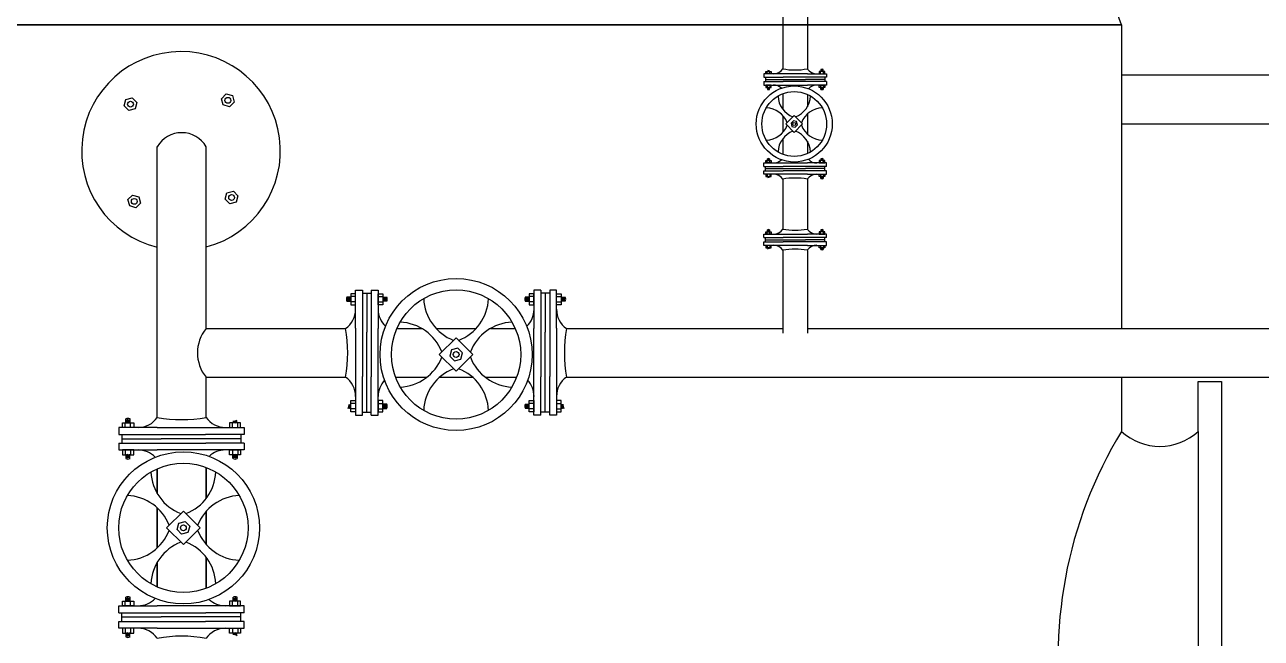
# Model space of a CAD drawing. Extents: x -30 to 1202, y 231 to 898.
# Drawn here: x 1191.002 to 1192.266, y 441.854 to 442.482 of the extents above; entities that cross this region are included whole.
import ezdxf

# ---------------------------------------------------------------- set-up
doc = ezdxf.new("R2010")
doc.units = 0
doc.header["$LTSCALE"] = 0.04
for name, color, linetype in [('0.1', 1, 'CONTINUOUS'), ('0.2', 2, 'CONTINUOUS'), ('0.3', 3, 'CONTINUOUS')]:
    doc.layers.add(name, color=color, linetype=linetype)

msp = doc.modelspace()

# ---------------------------------------------------------------- linework, layer by layer
at = {"layer": '0.1'}
for p, q in [((1191.7594, 442.4319), (1191.7594, 442.4343)), ((1191.7594, 442.4343), (1191.7651, 442.4343)), ((1191.7651, 442.4319), (1191.7594, 442.4319)), ((1191.7608, 442.4319), (1191.7608, 442.4343)), ((1191.7636, 442.4319), (1191.7636, 442.4343)), ((1191.7651, 442.4343), (1191.7651, 442.4319)), ((1191.8198, 442.4343), (1191.814, 442.4343)), ((1191.814, 442.4343), (1191.814, 442.4319)), ((1191.814, 442.4319), (1191.8198, 442.4319)), ((1191.8156, 442.4319), (1191.8156, 442.4343)), ((1191.8159, 442.4363), (1191.8159, 442.4343)), ((1191.8181, 442.4343), (1191.8181, 442.4363)), ((1191.8184, 442.4319), (1191.8184, 442.4343)), ((1191.8198, 442.4319), (1191.8198, 442.4343)), ((1191.7594, 442.4203), (1191.7594, 442.4179)), ((1191.7651, 442.4203), (1191.7594, 442.4203)), ((1191.7594, 442.4179), (1191.7651, 442.4179)), ((1191.7608, 442.4203), (1191.7608, 442.4179)), ((1191.7611, 442.4179), (1191.7611, 442.4159)), ((1191.7633, 442.4159), (1191.7633, 442.4179)), ((1191.7636, 442.4203), (1191.7636, 442.4179)), ((1191.7651, 442.4179), (1191.7651, 442.4203)), ((1191.814, 442.4179), (1191.814, 442.4203)), ((1191.814, 442.4203), (1191.8198, 442.4203)), ((1191.8198, 442.4179), (1191.814, 442.4179)), ((1191.8156, 442.4203), (1191.8156, 442.4179)), ((1191.8159, 442.4159), (1191.8159, 442.4179)), ((1191.8181, 442.4179), (1191.8181, 442.4159)), ((1191.8184, 442.4203), (1191.8184, 442.4179)), ((1191.8198, 442.4203), (1191.8198, 442.4179)), ((1191.7594, 442.3407), (1191.7594, 442.3431)), ((1191.7594, 442.3431), (1191.7651, 442.3431)), ((1191.7651, 442.3407), (1191.7594, 442.3407)), ((1191.7608, 442.3407), (1191.7608, 442.3431)), ((1191.7611, 442.3431), (1191.7611, 442.345)), ((1191.7633, 442.345), (1191.7633, 442.3431)), ((1191.7636, 442.3407), (1191.7636, 442.3431)), ((1191.7651, 442.3431), (1191.7651, 442.3407)), ((1191.8198, 442.3431), (1191.814, 442.3431)), ((1191.814, 442.3431), (1191.814, 442.3407)), ((1191.814, 442.3407), (1191.8198, 442.3407)), ((1191.8156, 442.3407), (1191.8156, 442.3431)), ((1191.8159, 442.345), (1191.8159, 442.3431)), ((1191.8181, 442.3431), (1191.8181, 442.345)), ((1191.8184, 442.3407), (1191.8184, 442.3431)), ((1191.8198, 442.3407), (1191.8198, 442.3431)), ((1191.7594, 442.3291), (1191.7594, 442.3267)), ((1191.7651, 442.3291), (1191.7594, 442.3291)), ((1191.7608, 442.3291), (1191.7608, 442.3267)), ((1191.7636, 442.3291), (1191.7636, 442.3267)), ((1191.7651, 442.3267), (1191.7651, 442.3291)), ((1191.814, 442.3267), (1191.814, 442.3291)), ((1191.814, 442.3291), (1191.8198, 442.3291)), ((1191.8156, 442.3291), (1191.8156, 442.3267)), ((1191.8184, 442.3291), (1191.8184, 442.3267)), ((1191.8198, 442.3291), (1191.8198, 442.3267)), ((1191.7594, 442.3267), (1191.7651, 442.3267)), ((1191.8198, 442.3267), (1191.814, 442.3267)), ((1191.8159, 442.3247), (1191.8159, 442.3267)), ((1191.8181, 442.3267), (1191.8181, 442.3247)), ((1191.7594, 442.2679), (1191.7594, 442.2703)), ((1191.7594, 442.2703), (1191.7651, 442.2703)), ((1191.7651, 442.2679), (1191.7594, 442.2679)), ((1191.7608, 442.2679), (1191.7608, 442.2703)), ((1191.7611, 442.2703), (1191.7611, 442.2723)), ((1191.7633, 442.2723), (1191.7633, 442.2703)), ((1191.7636, 442.2679), (1191.7636, 442.2703)), ((1191.7651, 442.2703), (1191.7651, 442.2679)), ((1191.8198, 442.2703), (1191.814, 442.2703)), ((1191.814, 442.2703), (1191.814, 442.2679)), ((1191.814, 442.2679), (1191.8198, 442.2679)), ((1191.8156, 442.2679), (1191.8156, 442.2703)), ((1191.8159, 442.2723), (1191.8159, 442.2703)), ((1191.8181, 442.2703), (1191.8181, 442.2723)), ((1191.8184, 442.2679), (1191.8184, 442.2703)), ((1191.8198, 442.2679), (1191.8198, 442.2703)), ((1191.7594, 442.2563), (1191.7594, 442.2539)), ((1191.7651, 442.2563), (1191.7594, 442.2563)), ((1191.7594, 442.2539), (1191.7651, 442.2539)), ((1191.7608, 442.2563), (1191.7608, 442.2539)), ((1191.7636, 442.2563), (1191.7636, 442.2539)), ((1191.7651, 442.2539), (1191.7651, 442.2563)), ((1191.814, 442.2539), (1191.814, 442.2563)), ((1191.814, 442.2563), (1191.8198, 442.2563)), ((1191.8198, 442.2539), (1191.814, 442.2539)), ((1191.8156, 442.2563), (1191.8156, 442.2539)), ((1191.8159, 442.2519), (1191.8159, 442.2539)), ((1191.8181, 442.2539), (1191.8181, 442.2519)), ((1191.8184, 442.2563), (1191.8184, 442.2539)), ((1191.8198, 442.2563), (1191.8198, 442.2539)), ((1191.3352, 442.2034), (1191.3312, 442.2034)), ((1191.34, 442.2068), (1191.3352, 442.2068)), ((1191.3352, 442.2068), (1191.3352, 442.1954)), ((1191.34, 442.204), (1191.3352, 442.204)), ((1191.34, 442.1954), (1191.34, 442.2068)), ((1191.3631, 442.2068), (1191.3679, 442.2068)), ((1191.3631, 442.1954), (1191.3631, 442.2068)), ((1191.3631, 442.204), (1191.3679, 442.204)), ((1191.3679, 442.2068), (1191.3679, 442.1954)), ((1191.3679, 442.2034), (1191.3719, 442.2034)), ((1191.5176, 442.2034), (1191.5136, 442.2034)), ((1191.5224, 442.2068), (1191.5176, 442.2068)), ((1191.5176, 442.2068), (1191.5176, 442.1954)), ((1191.5224, 442.204), (1191.5176, 442.204)), ((1191.5224, 442.1954), (1191.5224, 442.2068)), ((1191.5456, 442.2068), (1191.5504, 442.2068)), ((1191.5456, 442.1954), (1191.5456, 442.2068)), ((1191.5456, 442.204), (1191.5504, 442.204)), ((1191.5504, 442.2068), (1191.5504, 442.1954)), ((1191.5504, 442.2034), (1191.5544, 442.2034)), ((1191.3312, 442.1991), (1191.3352, 442.1991)), ((1191.34, 442.1985), (1191.3352, 442.1985)), ((1191.3352, 442.1954), (1191.34, 442.1954)), ((1191.3631, 442.1985), (1191.3679, 442.1985)), ((1191.3679, 442.1954), (1191.3631, 442.1954)), ((1191.3719, 442.1991), (1191.3679, 442.1991)), ((1191.5136, 442.1991), (1191.5176, 442.1991)), ((1191.5224, 442.1985), (1191.5176, 442.1985)), ((1191.5176, 442.1954), (1191.5224, 442.1954)), ((1191.5456, 442.1985), (1191.5504, 442.1985)), ((1191.5504, 442.1954), (1191.5456, 442.1954)), ((1191.5544, 442.1991), (1191.5504, 442.1991)), ((1191.3352, 442.0861), (1191.3352, 442.0976)), ((1191.3352, 442.0976), (1191.34, 442.0976)), ((1191.34, 442.0944), (1191.3352, 442.0944)), ((1191.34, 442.0889), (1191.3352, 442.0889)), ((1191.34, 442.0976), (1191.34, 442.0861)), ((1191.3679, 442.0976), (1191.3631, 442.0976)), ((1191.3631, 442.0976), (1191.3631, 442.0861)), ((1191.3631, 442.0944), (1191.3679, 442.0944)), ((1191.3631, 442.0889), (1191.3679, 442.0889)), ((1191.3679, 442.0861), (1191.3679, 442.0976)), ((1191.3719, 442.0938), (1191.3679, 442.0938)), ((1191.3679, 442.0895), (1191.3719, 442.0895)), ((1191.5136, 442.0938), (1191.5176, 442.0938)), ((1191.5176, 442.0895), (1191.5136, 442.0895)), ((1191.5176, 442.0861), (1191.5176, 442.0976)), ((1191.5176, 442.0976), (1191.5224, 442.0976)), ((1191.5224, 442.0944), (1191.5176, 442.0944)), ((1191.5224, 442.0889), (1191.5176, 442.0889)), ((1191.5224, 442.0976), (1191.5224, 442.0861)), ((1191.5504, 442.0976), (1191.5456, 442.0976)), ((1191.5456, 442.0976), (1191.5456, 442.0861)), ((1191.5456, 442.0944), (1191.5504, 442.0944)), ((1191.5456, 442.0889), (1191.5504, 442.0889)), ((1191.5504, 442.0861), (1191.5504, 442.0976)), ((1191.1016, 442.07), (1191.1016, 442.0748)), ((1191.1016, 442.0748), (1191.1131, 442.0748)), ((1191.1044, 442.07), (1191.1044, 442.0748)), ((1191.105, 442.0748), (1191.105, 442.0788)), ((1191.1093, 442.0788), (1191.1093, 442.0748)), ((1191.1099, 442.07), (1191.1099, 442.0748)), ((1191.1131, 442.0748), (1191.1131, 442.07)), ((1191.2223, 442.0748), (1191.2109, 442.0748)), ((1191.2109, 442.0748), (1191.2109, 442.07)), ((1191.214, 442.07), (1191.214, 442.0748)), ((1191.2195, 442.07), (1191.2195, 442.0748)), ((1191.2223, 442.07), (1191.2223, 442.0748)), ((1191.34, 442.0861), (1191.3352, 442.0861)), ((1191.3631, 442.0861), (1191.3679, 442.0861)), ((1191.5224, 442.0861), (1191.5176, 442.0861)), ((1191.5456, 442.0861), (1191.5504, 442.0861)), ((1191.1131, 442.07), (1191.1016, 442.07)), ((1191.2109, 442.07), (1191.2223, 442.07)), ((1191.1016, 442.0469), (1191.1016, 442.0421)), ((1191.1131, 442.0469), (1191.1016, 442.0469)), ((1191.1016, 442.0421), (1191.1131, 442.0421)), ((1191.1044, 442.0469), (1191.1044, 442.0421)), ((1191.105, 442.0421), (1191.105, 442.0381)), ((1191.1093, 442.0381), (1191.1093, 442.0421)), ((1191.1099, 442.0469), (1191.1099, 442.0421)), ((1191.1131, 442.0421), (1191.1131, 442.0469)), ((1191.2109, 442.0421), (1191.2109, 442.0469)), ((1191.2109, 442.0469), (1191.2223, 442.0469)), ((1191.2223, 442.0421), (1191.2109, 442.0421)), ((1191.214, 442.0469), (1191.214, 442.0421)), ((1191.2146, 442.0381), (1191.2146, 442.0421)), ((1191.2189, 442.0421), (1191.2189, 442.0381)), ((1191.2195, 442.0469), (1191.2195, 442.0421)), ((1191.2223, 442.0469), (1191.2223, 442.0421)), ((1191.1016, 441.8875), (1191.1016, 441.8923)), ((1191.1016, 441.8923), (1191.1131, 441.8923)), ((1191.1131, 441.8875), (1191.1016, 441.8875)), ((1191.1044, 441.8875), (1191.1044, 441.8923)), ((1191.105, 441.8923), (1191.105, 441.8963)), ((1191.1093, 441.8963), (1191.1093, 441.8923)), ((1191.1099, 441.8875), (1191.1099, 441.8923)), ((1191.1131, 441.8923), (1191.1131, 441.8875)), ((1191.2223, 441.8923), (1191.2109, 441.8923)), ((1191.2109, 441.8923), (1191.2109, 441.8875)), ((1191.2109, 441.8875), (1191.2223, 441.8875)), ((1191.214, 441.8875), (1191.214, 441.8923)), ((1191.2146, 441.8963), (1191.2146, 441.8923)), ((1191.2189, 441.8923), (1191.2189, 441.8963)), ((1191.2195, 441.8875), (1191.2195, 441.8923)), ((1191.2223, 441.8875), (1191.2223, 441.8923)), ((1191.1016, 441.8644), (1191.1016, 441.8596)), ((1191.1131, 441.8644), (1191.1016, 441.8644)), ((1191.1016, 441.8596), (1191.1131, 441.8596)), ((1191.1044, 441.8644), (1191.1044, 441.8596)), ((1191.105, 441.8596), (1191.105, 441.8556)), ((1191.1093, 441.8556), (1191.1093, 441.8596)), ((1191.1099, 441.8644), (1191.1099, 441.8596)), ((1191.1131, 441.8596), (1191.1131, 441.8644)), ((1191.2109, 441.8596), (1191.2109, 441.8644)), ((1191.2109, 441.8644), (1191.2223, 441.8644)), ((1191.2223, 441.8596), (1191.2109, 441.8596)), ((1191.214, 441.8644), (1191.214, 441.8596)), ((1191.2195, 441.8644), (1191.2195, 441.8596)), ((1191.2223, 441.8644), (1191.2223, 441.8596))]:
    msp.add_line(p, q, dxfattribs=at)
for centre, radius, start, end in [((1191.7638, 442.4412), 0.00618, 244.1183, 264.7896), ((1191.7638, 442.4409), 0.00618, 244.1183, 264.7896), ((1191.7638, 442.4405), 0.00618, 244.1183, 264.7896), ((1191.7638, 442.4402), 0.00618, 244.1183, 254.2835), ((1191.817, 442.434), 0.00254, 65.0757, 114.9243), ((1191.8154, 442.4419), 0.00618, 275.2104, 290.9577), ((1191.8154, 442.4415), 0.00618, 275.2104, 295.8817), ((1191.8154, 442.4412), 0.00618, 275.2104, 295.8817), ((1191.8154, 442.4409), 0.00618, 275.2104, 295.8817), ((1191.8154, 442.4405), 0.00618, 275.2104, 295.8817), ((1191.8154, 442.4402), 0.00618, 285.7165, 295.8817), ((1191.7638, 442.412), 0.00618, 105.7165, 115.8817), ((1191.7638, 442.4117), 0.00618, 95.2104, 115.8817), ((1191.7638, 442.4114), 0.00618, 95.2104, 115.8817), ((1191.7638, 442.411), 0.00618, 95.2104, 115.8817), ((1191.7638, 442.4107), 0.00618, 95.2104, 115.8817), ((1191.7622, 442.4182), 0.00254, 245.0757, 294.9243), ((1191.7638, 442.4104), 0.00618, 95.2104, 110.9577), ((1191.8154, 442.4117), 0.00618, 64.1183, 84.7896), ((1191.8154, 442.4114), 0.00618, 64.1183, 84.7896), ((1191.8154, 442.411), 0.00618, 64.1183, 84.7896), ((1191.8154, 442.4107), 0.00618, 64.1183, 84.7896), ((1191.8154, 442.4104), 0.00618, 69.0423, 84.7896), ((1191.817, 442.4182), 0.00254, 245.0757, 294.9243), ((1191.8154, 442.412), 0.00618, 64.1183, 74.2835), ((1191.7622, 442.3427), 0.00254, 65.0757, 114.9243), ((1191.7638, 442.3503), 0.00618, 244.1183, 264.7896), ((1191.7638, 442.35), 0.00618, 244.1183, 264.7896), ((1191.7638, 442.3496), 0.00618, 244.1183, 264.7896), ((1191.7638, 442.3493), 0.00618, 244.1183, 264.7896), ((1191.7638, 442.349), 0.00618, 244.1183, 254.2835), ((1191.7638, 442.3506), 0.00618, 249.0423, 264.7896), ((1191.817, 442.3427), 0.00254, 65.0757, 114.9243), ((1191.8154, 442.3506), 0.00618, 275.2104, 290.9577), ((1191.8154, 442.3503), 0.00618, 275.2104, 295.8817), ((1191.8154, 442.35), 0.00618, 275.2104, 295.8817), ((1191.8154, 442.3496), 0.00618, 275.2104, 295.8817), ((1191.8154, 442.3493), 0.00618, 275.2104, 295.8817), ((1191.8154, 442.349), 0.00618, 285.7165, 295.8817), ((1191.7638, 442.3207), 0.00618, 105.7165, 115.8817), ((1191.7638, 442.3204), 0.00618, 95.2104, 115.8817), ((1191.7638, 442.3201), 0.00618, 95.2104, 115.8817), ((1191.7638, 442.3198), 0.00618, 95.2104, 115.8817), ((1191.8154, 442.3204), 0.00618, 64.1183, 84.7896), ((1191.8154, 442.3201), 0.00618, 64.1183, 84.7896), ((1191.8154, 442.3198), 0.00618, 64.1183, 84.7896), ((1191.8154, 442.3194), 0.00618, 64.1183, 84.7896), ((1191.8154, 442.3191), 0.00618, 69.0423, 84.7896), ((1191.817, 442.327), 0.00254, 245.0757, 294.9243), ((1191.8154, 442.3207), 0.00618, 64.1183, 74.2835), ((1191.7622, 442.27), 0.00254, 65.0757, 114.9243), ((1191.7638, 442.2776), 0.00618, 244.1183, 264.7896), ((1191.7638, 442.2772), 0.00618, 244.1183, 264.7896), ((1191.7638, 442.2769), 0.00618, 244.1183, 264.7896), ((1191.7638, 442.2766), 0.00618, 244.1183, 264.7896), ((1191.7638, 442.2763), 0.00618, 244.1183, 254.2835), ((1191.7638, 442.2779), 0.00618, 249.0423, 264.7896), ((1191.817, 442.27), 0.00254, 65.0757, 114.9243), ((1191.8154, 442.2779), 0.00618, 275.2104, 290.9577), ((1191.8154, 442.2776), 0.00618, 275.2104, 295.8817), ((1191.8154, 442.2772), 0.00618, 275.2104, 295.8817), ((1191.8154, 442.2769), 0.00618, 275.2104, 295.8817), ((1191.8154, 442.2766), 0.00618, 275.2104, 295.8817), ((1191.8154, 442.2763), 0.00618, 285.7165, 295.8817), ((1191.7638, 442.2477), 0.00618, 95.2104, 115.8817), ((1191.7638, 442.248), 0.00618, 105.7165, 115.8817), ((1191.7638, 442.2474), 0.00618, 95.2104, 115.8817), ((1191.7638, 442.247), 0.00618, 95.2104, 115.8817), ((1191.8154, 442.2477), 0.00618, 64.1183, 84.7896), ((1191.8154, 442.2474), 0.00618, 64.1183, 84.7896), ((1191.8154, 442.247), 0.00618, 64.1183, 84.7896), ((1191.8154, 442.2467), 0.00618, 64.1183, 84.7896), ((1191.8154, 442.2464), 0.00618, 69.0423, 84.7896), ((1191.817, 442.2542), 0.00254, 245.0757, 294.9243), ((1191.8154, 442.248), 0.00618, 64.1183, 74.2835), ((1191.3358, 442.2013), 0.00507, 155.0757, 204.9243), ((1191.32, 442.198), 0.0124, 5.2104, 20.9577), ((1191.3207, 442.198), 0.0124, 5.2104, 25.8817), ((1191.3213, 442.198), 0.0124, 5.2104, 25.8817), ((1191.322, 442.198), 0.0124, 5.2104, 25.8817), ((1191.3227, 442.198), 0.0124, 5.2104, 25.8817), ((1191.3233, 442.198), 0.0124, 15.7165, 25.8817), ((1191.3798, 442.198), 0.0124, 154.1183, 164.2835), ((1191.3804, 442.198), 0.0124, 154.1183, 174.7896), ((1191.381, 442.198), 0.0124, 154.1183, 174.7896), ((1191.3817, 442.198), 0.0124, 154.1183, 174.7896), ((1191.3824, 442.198), 0.0124, 154.1183, 174.7896), ((1191.383, 442.198), 0.0124, 159.0423, 174.7896), ((1191.3673, 442.2013), 0.00507, 335.0757, 24.9243), ((1191.5182, 442.2013), 0.00507, 155.0757, 204.9243), ((1191.5025, 442.198), 0.0124, 5.2104, 20.9577), ((1191.5031, 442.198), 0.0124, 5.2104, 25.8817), ((1191.5038, 442.198), 0.0124, 5.2104, 25.8817), ((1191.5045, 442.198), 0.0124, 5.2104, 25.8817), ((1191.5052, 442.198), 0.0124, 5.2104, 25.8817), ((1191.5057, 442.198), 0.0124, 15.7165, 25.8817), ((1191.5623, 442.198), 0.0124, 154.1183, 164.2835), ((1191.5629, 442.198), 0.0124, 154.1183, 174.7896), ((1191.5635, 442.198), 0.0124, 154.1183, 174.7896), ((1191.5642, 442.198), 0.0124, 154.1183, 174.7896), ((1191.5649, 442.198), 0.0124, 154.1183, 174.7896), ((1191.5655, 442.198), 0.0124, 159.0423, 174.7896), ((1191.5498, 442.2013), 0.00507, 335.0757, 24.9243), ((1191.3213, 442.0949), 0.0124, 334.1183, 354.7896), ((1191.322, 442.0949), 0.0124, 334.1183, 354.7896), ((1191.3227, 442.0949), 0.0124, 334.1183, 354.7896), ((1191.3233, 442.0949), 0.0124, 334.1183, 344.2835), ((1191.3798, 442.0949), 0.0124, 195.7165, 205.8817), ((1191.3804, 442.0949), 0.0124, 185.2104, 205.8817), ((1191.381, 442.0949), 0.0124, 185.2104, 205.8817), ((1191.3817, 442.0949), 0.0124, 185.2104, 205.8817), ((1191.3824, 442.0949), 0.0124, 185.2104, 205.8817), ((1191.383, 442.0949), 0.0124, 185.2104, 200.9577), ((1191.3673, 442.0917), 0.00507, 335.0757, 24.9243), ((1191.5182, 442.0917), 0.00507, 155.0757, 204.9243), ((1191.5025, 442.0949), 0.0124, 339.0423, 354.7896), ((1191.5031, 442.0949), 0.0124, 334.1183, 354.7896), ((1191.5038, 442.0949), 0.0124, 334.1183, 354.7896), ((1191.5045, 442.0949), 0.0124, 334.1183, 354.7896), ((1191.5052, 442.0949), 0.0124, 334.1183, 354.7896), ((1191.5057, 442.0949), 0.0124, 334.1183, 344.2835), ((1191.5623, 442.0949), 0.0124, 195.7165, 205.8817), ((1191.5629, 442.0949), 0.0124, 185.2104, 205.8817), ((1191.5635, 442.0949), 0.0124, 185.2104, 205.8817), ((1191.5642, 442.0949), 0.0124, 185.2104, 205.8817), ((1191.1072, 442.0742), 0.00507, 65.0757, 114.9243), ((1191.1104, 442.0893), 0.0124, 244.1183, 264.7896), ((1191.1104, 442.0886), 0.0124, 244.1183, 264.7896), ((1191.1104, 442.0879), 0.0124, 244.1183, 264.7896), ((1191.1104, 442.0873), 0.0124, 244.1183, 264.7896), ((1191.1104, 442.0867), 0.0124, 244.1183, 254.2835), ((1191.1104, 442.0899), 0.0124, 249.0423, 264.7896), ((1191.2135, 442.0886), 0.0124, 275.2104, 295.8817), ((1191.2135, 442.0879), 0.0124, 275.2104, 295.8817), ((1191.2135, 442.0873), 0.0124, 275.2104, 295.8817), ((1191.2135, 442.0867), 0.0124, 285.7165, 295.8817), ((1191.1104, 442.0302), 0.0124, 105.7165, 115.8817), ((1191.1104, 442.0296), 0.0124, 95.2104, 115.8817), ((1191.1104, 442.0289), 0.0124, 95.2104, 115.8817), ((1191.1104, 442.0282), 0.0124, 95.2104, 115.8817), ((1191.1104, 442.0276), 0.0124, 95.2104, 115.8817), ((1191.1072, 442.0427), 0.00507, 245.0757, 294.9243), ((1191.1104, 442.027), 0.0124, 95.2104, 110.9577), ((1191.2135, 442.0296), 0.0124, 64.1183, 84.7896), ((1191.2135, 442.0289), 0.0124, 64.1183, 84.7896), ((1191.2135, 442.0282), 0.0124, 64.1183, 84.7896), ((1191.2135, 442.0276), 0.0124, 64.1183, 84.7896), ((1191.2135, 442.027), 0.0124, 69.0423, 84.7896), ((1191.2168, 442.0427), 0.00507, 245.0757, 294.9243), ((1191.2135, 442.0302), 0.0124, 64.1183, 74.2835), ((1191.1072, 441.8917), 0.00507, 65.0757, 114.9243), ((1191.1104, 441.9068), 0.0124, 244.1183, 264.7896), ((1191.1104, 441.9062), 0.0124, 244.1183, 264.7896), ((1191.1104, 441.9054), 0.0124, 244.1183, 264.7896), ((1191.1104, 441.9048), 0.0124, 244.1183, 264.7896), ((1191.1104, 441.9042), 0.0124, 244.1183, 254.2835), ((1191.1104, 441.9074), 0.0124, 249.0423, 264.7896), ((1191.2168, 441.8917), 0.00507, 65.0757, 114.9243), ((1191.2135, 441.9074), 0.0124, 275.2104, 290.9577), ((1191.2135, 441.9068), 0.0124, 275.2104, 295.8817), ((1191.2135, 441.9062), 0.0124, 275.2104, 295.8817), ((1191.2135, 441.9054), 0.0124, 275.2104, 295.8817), ((1191.2135, 441.9048), 0.0124, 275.2104, 295.8817), ((1191.2135, 441.9042), 0.0124, 285.7165, 295.8817), ((1191.1104, 441.8477), 0.0124, 105.7165, 115.8817), ((1191.1104, 441.8471), 0.0124, 95.2104, 115.8817), ((1191.2135, 441.8471), 0.0124, 64.1183, 84.7896), ((1191.2135, 441.8477), 0.0124, 64.1183, 74.2835), ((1191.1104, 441.8465), 0.0124, 95.2104, 115.8817), ((1191.1104, 441.8457), 0.0124, 95.2104, 115.8817), ((1191.1104, 441.8451), 0.0124, 95.2104, 115.8817), ((1191.1072, 441.8602), 0.00507, 245.0757, 294.9243), ((1191.1104, 441.8445), 0.0124, 95.2104, 110.9577), ((1191.2135, 441.8465), 0.0124, 64.1183, 84.7896), ((1191.2135, 441.8457), 0.0124, 64.1183, 84.7896)]:
    msp.add_arc(centre, radius, start, end, dxfattribs=at)
at = {"layer": '0.2'}
for p, q in [((1191.802, 442.5999), (1191.802, 442.4821)), ((1191.777, 442.5856), (1191.777, 442.4821)), ((1192.1232, 442.4821), (1190.2082, 442.4821)), ((1190.2082, 442.4821), (1192.1232, 442.4821)), ((1191.777, 442.4821), (1191.777, 442.437)), ((1191.802, 442.4821), (1191.802, 442.437)), ((1192.1232, 442.4821), (1192.1232, 442.1713)), ((1191.802, 442.4319), (1191.7576, 442.4319)), ((1191.7576, 442.4319), (1191.7576, 442.4283)), ((1191.7576, 442.4283), (1191.7773, 442.4283)), ((1191.7592, 442.4283), (1191.7592, 442.4239)), ((1191.8216, 442.4283), (1191.7773, 442.4283)), ((1191.802, 442.4319), (1191.8216, 442.4319)), ((1191.82, 442.4283), (1191.82, 442.4239)), ((1191.8216, 442.4319), (1191.8216, 442.4283)), ((1192.1232, 442.4307), (1193.2051, 442.4307)), ((1191.7576, 442.4239), (1191.7772, 442.4239)), ((1191.7576, 442.4239), (1191.7576, 442.4203)), ((1191.7576, 442.4203), (1191.802, 442.4203)), ((1191.7592, 442.4261), (1191.8, 442.4261)), ((1191.8216, 442.4239), (1191.7772, 442.4239)), ((1191.82, 442.4261), (1191.8, 442.4261)), ((1191.8216, 442.4203), (1191.802, 442.4203)), ((1191.8216, 442.4239), (1191.8216, 442.4203)), ((1191.777, 442.4114), (1191.777, 442.3955)), ((1191.777, 442.4114), (1191.777, 442.3955)), ((1191.802, 442.4107), (1191.802, 442.3981)), ((1191.802, 442.4107), (1191.802, 442.3981)), ((1191.802, 442.3907), (1191.802, 442.3702)), ((1191.802, 442.3907), (1191.802, 442.3702)), ((1191.777, 442.389), (1191.777, 442.372)), ((1191.777, 442.389), (1191.777, 442.372)), ((1191.777, 442.3865), (1191.777, 442.3745)), ((1191.78, 442.3805), (1191.7886, 442.3891)), ((1191.7886, 442.3719), (1191.78, 442.3805)), ((1191.7886, 442.3891), (1191.7972, 442.3805)), ((1191.7972, 442.3805), (1191.7886, 442.3719)), ((1192.1232, 442.3807), (1193.2051, 442.3807)), ((1191.777, 442.3655), (1191.777, 442.3495)), ((1191.777, 442.3655), (1191.777, 442.3495)), ((1191.802, 442.3629), (1191.802, 442.3502)), ((1191.802, 442.3629), (1191.802, 442.3502)), ((1191.7576, 442.3371), (1191.7576, 442.3407)), ((1191.7576, 442.3407), (1191.802, 442.3407)), ((1191.8216, 442.3407), (1191.802, 442.3407)), ((1191.8216, 442.3371), (1191.8216, 442.3407)), ((1191.7576, 442.3371), (1191.7772, 442.3371)), ((1191.7576, 442.3291), (1191.7576, 442.3326)), ((1191.7576, 442.3326), (1191.7773, 442.3326)), ((1191.802, 442.3291), (1191.7576, 442.3291)), ((1191.7592, 442.3326), (1191.7592, 442.3371)), ((1191.7592, 442.3349), (1191.8, 442.3349)), ((1191.8216, 442.3371), (1191.7772, 442.3371)), ((1191.8216, 442.3326), (1191.7773, 442.3326)), ((1191.82, 442.3349), (1191.8, 442.3349)), ((1191.802, 442.3291), (1191.8216, 442.3291)), ((1191.82, 442.3326), (1191.82, 442.3371)), ((1191.8216, 442.3291), (1191.8216, 442.3326)), ((1191.777, 442.324), (1191.777, 442.273)), ((1191.802, 442.324), (1191.802, 442.273)), ((1191.7576, 442.2644), (1191.7576, 442.2679)), ((1191.7576, 442.2679), (1191.802, 442.2679)), ((1191.7576, 442.2644), (1191.7772, 442.2644)), ((1191.7592, 442.2599), (1191.7592, 442.2644)), ((1191.8216, 442.2644), (1191.7772, 442.2644)), ((1191.8216, 442.2679), (1191.802, 442.2679)), ((1191.82, 442.2599), (1191.82, 442.2644)), ((1191.8216, 442.2644), (1191.8216, 442.2679)), ((1191.7576, 442.2563), (1191.7576, 442.2599)), ((1191.7576, 442.2599), (1191.7773, 442.2599)), ((1191.802, 442.2563), (1191.7576, 442.2563)), ((1191.7592, 442.2621), (1191.8, 442.2621)), ((1191.777, 442.2512), (1191.777, 442.1663)), ((1191.8216, 442.2599), (1191.7773, 442.2599)), ((1191.82, 442.2621), (1191.8, 442.2621)), ((1191.802, 442.2563), (1191.8216, 442.2563)), ((1191.802, 442.2512), (1191.802, 442.1663)), ((1191.8216, 442.2563), (1191.8216, 442.2599)), ((1191.34, 442.1714), (1191.34, 442.2104)), ((1191.34, 442.2104), (1191.3471, 442.2104)), ((1191.3471, 442.2104), (1191.3471, 442.122)), ((1191.3471, 442.2073), (1191.356, 442.2073)), ((1191.3515, 442.2073), (1191.3515, 442.1674)), ((1191.356, 442.2104), (1191.356, 442.1216)), ((1191.356, 442.2104), (1191.3631, 442.2104)), ((1191.3631, 442.2104), (1191.3631, 442.1713)), ((1191.5296, 442.2104), (1191.5224, 442.2104)), ((1191.5224, 442.2104), (1191.5224, 442.1713)), ((1191.5296, 442.2104), (1191.5296, 442.1216)), ((1191.5385, 442.2073), (1191.5296, 442.2073)), ((1191.534, 442.2073), (1191.534, 442.1674)), ((1191.5456, 442.2104), (1191.5385, 442.2104)), ((1191.5385, 442.2104), (1191.5385, 442.122)), ((1191.5456, 442.1714), (1191.5456, 442.2104)), ((1191.34, 442.1714), (1191.34, 442.0825)), ((1191.3515, 442.0856), (1191.3515, 442.1674)), ((1191.3631, 442.0825), (1191.3631, 442.1713)), ((1191.3823, 442.1713), (1191.4076, 442.1713)), ((1191.4223, 442.1713), (1191.4633, 442.1713)), ((1191.4779, 442.1713), (1191.5032, 442.1713)), ((1191.5224, 442.0825), (1191.5224, 442.1713)), ((1191.534, 442.0856), (1191.534, 442.1674)), ((1191.5456, 442.1714), (1191.5456, 442.0825)), ((1191.4256, 442.1446), (1191.4428, 442.1617)), ((1191.4428, 442.1617), (1191.46, 442.1446)), ((1191.4428, 442.1274), (1191.4256, 442.1446)), ((1191.46, 442.1446), (1191.4428, 442.1274)), ((1191.1872, 442.0802), (1191.1872, 442.1213)), ((1191.3471, 442.0825), (1191.3471, 442.122)), ((1191.356, 442.0825), (1191.356, 442.1216)), ((1191.3809, 442.1213), (1191.4128, 442.1213)), ((1191.4258, 442.1213), (1191.4597, 442.1213)), ((1191.4307, 442.1213), (1191.4548, 442.1213)), ((1191.4728, 442.1213), (1191.5047, 442.1213)), ((1191.5296, 442.0825), (1191.5296, 442.1216)), ((1191.5385, 442.0825), (1191.5385, 442.122)), ((1192.1232, 442.1213), (1192.1232, 442.0658)), ((1192.2018, 442.117), (1192.2254, 442.117)), ((1192.2018, 442.0658), (1192.2018, 442.117)), ((1192.2254, 442.117), (1192.2254, 441.8057)), ((1191.34, 442.0825), (1191.3471, 442.0825)), ((1191.3471, 442.0856), (1191.356, 442.0856)), ((1191.356, 442.0825), (1191.3631, 442.0825)), ((1191.5296, 442.0825), (1191.5224, 442.0825)), ((1191.5385, 442.0856), (1191.5296, 442.0856)), ((1191.5456, 442.0825), (1191.5385, 442.0825)), ((1191.1371, 442.07), (1191.098, 442.07)), ((1191.098, 442.07), (1191.098, 442.0629)), ((1191.098, 442.0629), (1191.1865, 442.0629)), ((1191.1011, 442.0629), (1191.1011, 442.054)), ((1191.1371, 442.07), (1191.2259, 442.07)), ((1191.2259, 442.0629), (1191.1865, 442.0629)), ((1191.2228, 442.0629), (1191.2228, 442.054)), ((1191.2259, 442.07), (1191.2259, 442.0629)), ((1192.2018, 442.0658), (1192.2018, 441.7557)), ((1191.098, 442.054), (1191.1868, 442.054)), ((1191.098, 442.054), (1191.098, 442.0469)), ((1191.1011, 442.0584), (1191.1411, 442.0584)), ((1191.2228, 442.0584), (1191.1411, 442.0584)), ((1191.2259, 442.054), (1191.1868, 442.054)), ((1191.2259, 442.054), (1191.2259, 442.0469)), ((1191.098, 442.0469), (1191.1371, 442.0469)), ((1191.2259, 442.0469), (1191.1371, 442.0469)), ((1191.1372, 442.0277), (1191.1372, 442.0024)), ((1191.1372, 442.0277), (1191.1372, 442.0024)), ((1191.1372, 442.0024), (1191.1372, 442.0277)), ((1191.1872, 442.0291), (1191.1872, 441.9972)), ((1191.1872, 442.0291), (1191.1872, 441.9972)), ((1191.1872, 441.9972), (1191.1872, 442.0291)), ((1191.1372, 441.9877), (1191.1372, 441.9467)), ((1191.1372, 441.9877), (1191.1372, 441.9467)), ((1191.1372, 441.9467), (1191.1372, 441.9877)), ((1191.1639, 441.9844), (1191.1467, 441.9672)), ((1191.1811, 441.9672), (1191.1639, 441.9844)), ((1191.1872, 441.9842), (1191.1872, 441.9502)), ((1191.1872, 441.9842), (1191.1872, 441.9502)), ((1191.1872, 441.9502), (1191.1872, 441.9842)), ((1191.1872, 441.9792), (1191.1872, 441.9552)), ((1191.1467, 441.9672), (1191.1639, 441.95)), ((1191.1639, 441.95), (1191.1811, 441.9672)), ((1191.1872, 441.9372), (1191.1872, 441.9053)), ((1191.1872, 441.9372), (1191.1872, 441.9053)), ((1191.1872, 441.9053), (1191.1872, 441.9372)), ((1191.1372, 441.932), (1191.1372, 441.9067)), ((1191.1372, 441.932), (1191.1372, 441.9067)), ((1191.1372, 441.9067), (1191.1372, 441.932)), ((1191.098, 441.8804), (1191.098, 441.8875)), ((1191.098, 441.8875), (1191.1371, 441.8875)), ((1191.2259, 441.8875), (1191.1371, 441.8875)), ((1191.2259, 441.8804), (1191.2259, 441.8875)), ((1191.098, 441.8804), (1191.1868, 441.8804)), ((1191.1011, 441.8715), (1191.1011, 441.8804)), ((1191.1011, 441.876), (1191.1411, 441.876)), ((1191.1849, 441.876), (1191.1411, 441.876)), ((1191.2228, 441.876), (1191.1849, 441.876)), ((1191.2259, 441.8804), (1191.1868, 441.8804)), ((1191.2228, 441.8715), (1191.2228, 441.8804)), ((1191.098, 441.8644), (1191.098, 441.8715)), ((1191.098, 441.8715), (1191.1865, 441.8715)), ((1191.1371, 441.8644), (1191.098, 441.8644)), ((1191.1371, 441.8644), (1191.2259, 441.8644)), ((1191.2259, 441.8715), (1191.1865, 441.8715)), ((1191.2259, 441.8644), (1191.2259, 441.8715))]:
    msp.add_line(p, q, dxfattribs=at)
for points in [[(1191.1146, 442.3961), (1191.1081, 442.3944), (1191.1034, 442.3991), (1191.1051, 442.4056), (1191.1116, 442.4073), (1191.1163, 442.4026)], [(1191.2046, 442.4), (1191.2029, 442.4064), (1191.2076, 442.4112), (1191.2141, 442.4095), (1191.2158, 442.403), (1191.2111, 442.3982)], [(1191.7863, 442.3781), (1191.7895, 442.3772), (1191.7919, 442.3796), (1191.791, 442.3829), (1191.7878, 442.3837), (1191.7854, 442.3814)], [(1191.1185, 442.3061), (1191.1202, 442.2996), (1191.1154, 442.2948), (1191.109, 442.2966), (1191.1072, 442.3031), (1191.112, 442.3078)], [(1191.2085, 442.3099), (1191.215, 442.3117), (1191.2197, 442.3069), (1191.218, 442.3004), (1191.2115, 442.2987), (1191.2067, 442.3035)], [(1191.4475, 442.1398), (1191.4493, 442.1463), (1191.4445, 442.151), (1191.438, 442.1493), (1191.4363, 442.1428), (1191.441, 442.1381)], [(1191.1686, 441.9625), (1191.1621, 441.9607), (1191.1574, 441.9655), (1191.1591, 441.9719), (1191.1656, 441.9737), (1191.1704, 441.9689)]]:
    msp.add_lwpolyline(points, close=True, dxfattribs=at)
for centre, radius in [((1191.7886, 442.3805), 0.0389), ((1191.1098, 442.4008), 0.00298), ((1191.2094, 442.4047), 0.00298), ((1191.7886, 442.3805), 0.0331), ((1191.7886, 442.3805), 0.00149), ((1191.1137, 442.3013), 0.00298), ((1191.2132, 442.3052), 0.00298), ((1191.4428, 442.1446), 0.0778), ((1191.4428, 442.1446), 0.0661), ((1191.4428, 442.1446), 0.00298), ((1191.1639, 441.9672), 0.0778), ((1191.1639, 441.9672), 0.0661), ((1191.1639, 441.9672), 0.00298)]:
    msp.add_circle(centre, radius, dxfattribs=at)
for centre, radius, start, end in [((1191.9626, 442.4317), 0.1683, 17.4225, 54.0287), ((1191.7673, 442.4437), 0.0118, 269.5729, 325.4357), ((1191.7895, 442.5051), 0.0693, 259.6038, 280.3962), ((1191.8117, 442.4437), 0.0118, 214.5643, 270.4271), ((1191.7673, 442.4085), 0.0118, 46.3072, 90.4271), ((1191.8117, 442.4085), 0.0118, 89.5729, 136.9675), ((1191.796, 442.4101), 0.024, 182.4997, 248.7193), ((1191.7812, 442.4101), 0.024, 291.2807, 357.5003), ((1191.759, 442.3731), 0.024, 21.2807, 87.5003), ((1191.8183, 442.3731), 0.024, 92.4997, 158.7193), ((1191.759, 442.3879), 0.024, 272.4997, 338.7193), ((1191.8183, 442.3879), 0.024, 201.2807, 267.5003), ((1191.796, 442.3508), 0.024, 111.2807, 177.5003), ((1191.7812, 442.3508), 0.024, 2.4997, 68.7193), ((1191.7673, 442.3524), 0.0118, 269.5729, 313.6928), ((1191.8117, 442.3524), 0.0118, 223.0325, 270.4271), ((1191.7673, 442.3173), 0.0118, 34.5643, 90.4271), ((1191.8117, 442.3173), 0.0118, 89.5729, 145.4357), ((1191.7895, 442.2559), 0.0693, 79.6038, 100.3962), ((1191.7673, 442.2797), 0.0118, 269.5729, 325.4357), ((1191.7895, 442.3411), 0.0693, 259.6038, 280.3962), ((1191.8117, 442.2797), 0.0118, 214.5643, 270.4271), ((1191.7673, 442.2446), 0.0118, 34.5643, 90.4271), ((1191.7895, 442.1831), 0.0693, 79.6038, 100.3962), ((1191.8117, 442.2446), 0.0118, 89.5729, 145.4357), ((1191.4576, 442.2038), 0.048, 182.4997, 248.7193), ((1191.428, 442.2038), 0.048, 291.2807, 357.5003), ((1191.3867, 442.1907), 0.0236, 179.5729, 226.9675), ((1191.4989, 442.1907), 0.0236, 313.0325, 0.4271), ((1191.5691, 442.1907), 0.0236, 179.5729, 235.4357), ((1191.3835, 442.1298), 0.048, 21.2807, 87.5003), ((1191.5021, 442.1298), 0.048, 92.4997, 158.7193), ((1191.692, 442.1463), 0.1385, 169.6038, 190.3962), ((1191.3835, 442.1593), 0.048, 272.4997, 338.7193), ((1191.5021, 442.1593), 0.048, 201.2807, 267.5003), ((1191.4576, 442.0853), 0.048, 111.2807, 177.5003), ((1191.428, 442.0853), 0.048, 2.4997, 68.7193), ((1191.3867, 442.1019), 0.0236, 136.3072, 180.4271), ((1191.4989, 442.1019), 0.0236, 359.5729, 43.6928), ((1191.5691, 442.1019), 0.0236, 124.5643, 180.4271), ((1191.1178, 442.0936), 0.0236, 269.5729, 325.4357), ((1191.1622, 442.2165), 0.1385, 259.6038, 280.3962), ((1191.2066, 442.0936), 0.0236, 214.5643, 270.4271), ((1192.5027, 441.8348), 0.4443, 148.6597, 190.2481), ((1192.1625, 442.1087), 0.0581, 227.457, 312.543), ((1191.1178, 442.0233), 0.0236, 43.0325, 90.4271), ((1191.2066, 442.0233), 0.0236, 89.5729, 133.6928), ((1191.1787, 442.0265), 0.048, 182.4997, 248.7193), ((1191.1491, 442.0265), 0.048, 291.2807, 357.5003), ((1191.1046, 441.9524), 0.048, 21.2807, 87.5003), ((1191.2232, 441.9524), 0.048, 92.4997, 158.7193), ((1191.1046, 441.982), 0.048, 272.4997, 338.7193), ((1191.2232, 441.982), 0.048, 201.2807, 267.5003), ((1191.1787, 441.9079), 0.048, 111.2807, 177.5003), ((1191.1491, 441.9079), 0.048, 2.4997, 68.7193), ((1191.1178, 441.9111), 0.0236, 269.5729, 316.9675), ((1191.2066, 441.9111), 0.0236, 226.3072, 270.4271), ((1191.1178, 441.8408), 0.0236, 34.5643, 90.4271), ((1191.2066, 441.8408), 0.0236, 89.5729, 145.4357), ((1191.1622, 441.7179), 0.1385, 79.6038, 100.3962)]:
    msp.add_arc(centre, radius, start, end, dxfattribs=at)
at = {"layer": '0.3'}
for p, q in [((1191.1372, 442.0802), (1191.1372, 442.3573)), ((1191.1872, 442.1713), (1191.1872, 442.3573)), ((1191.1872, 442.1713), (1191.3298, 442.1713)), ((1191.5558, 442.1713), (1191.777, 442.1713)), ((1191.802, 442.1713), (1191.8666, 442.1713)), ((1191.8666, 442.1713), (1193.1051, 442.1713)), ((1191.1872, 442.1213), (1191.3298, 442.1213)), ((1191.5558, 442.1213), (1191.8666, 442.1213)), ((1191.8666, 442.1213), (1193.1051, 442.1213))]:
    msp.add_line(p, q, dxfattribs=at)
for centre, radius, start, end in [((1191.1615, 442.353), 0.1016, 284.5986, 256.122), ((1191.1622, 442.3427), 0.0289, 30.2356, 149.7644), ((1191.3164, 442.1907), 0.0236, 304.5643, 0.4271), ((1191.2182, 442.1463), 0.0399, 141.194, 218.806), ((1191.1935, 442.1463), 0.1385, 349.6038, 10.3962), ((1191.3164, 442.1019), 0.0236, 359.5729, 55.4357)]:
    msp.add_arc(centre, radius, start, end, dxfattribs=at)

doc.saveas('drawing.dxf')
